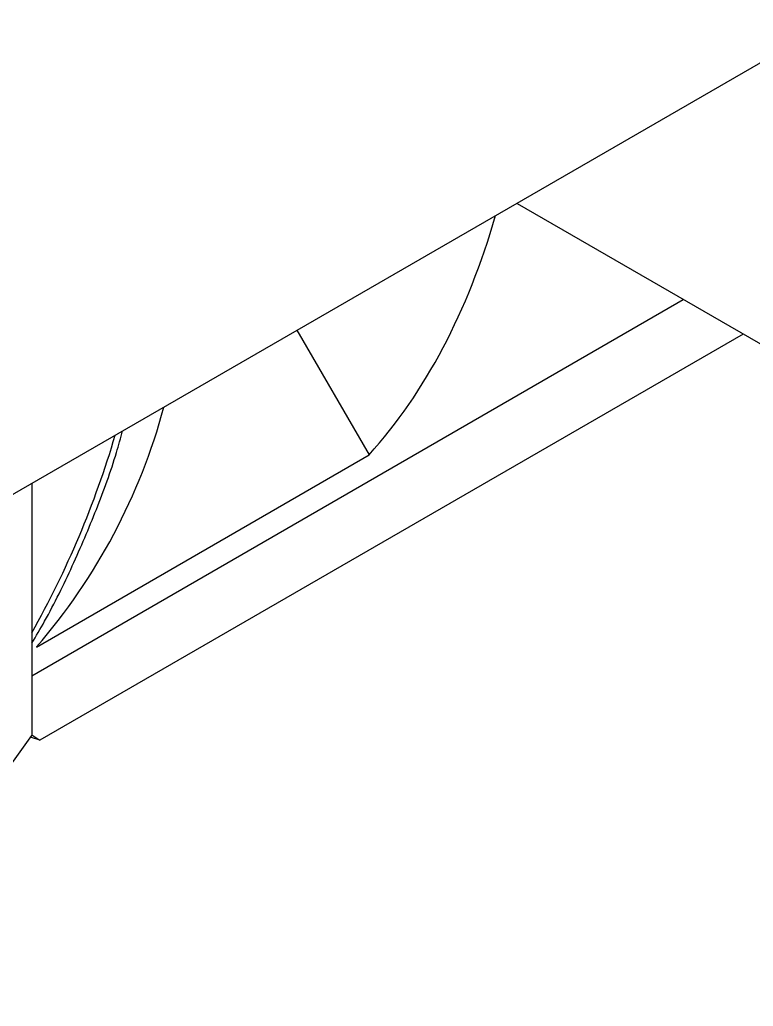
# Model space of a CAD drawing. Extents: x 12.3 to 108.7, y 1.1 to 80.4.
# Drawn here: x 22.843 to 24.279, y 6.62 to 8.551 of the extents above; entities that cross this region are included whole.
import ezdxf

# ---------------------------------------------------------------- set-up
doc = ezdxf.new("R2010")
doc.units = 0
doc.header["$MEASUREMENT"] = 0
doc.layers.add('OBJECT', color=7, linetype='CONTINUOUS')

msp = doc.modelspace()

# ---------------------------------------------------------------- linework, layer by layer
at = {"layer": 'OBJECT'}
for p, q in [((22.2431, 7.2837), (24.4387, 8.5508)), ((24.3959, 7.8568), (23.8177, 8.1906)), ((22.8668, 7.2672), (24.1421, 8.0034)), ((24.2592, 7.9357), (22.8828, 7.1412)), ((23.3859, 7.9433), (23.5271, 7.6994)), ((22.8759, 7.3234), (23.5271, 7.6994)), ((22.8669, 7.6438), (22.8668, 7.1503)), ((22.8828, 7.1412), (22.8644, 7.1471)), ((22.8668, 7.1515), (22.8828, 7.1412))]:
    msp.add_line(p, q, dxfattribs=at)
at = {"layer": 'OBJECT', "flags": 128}
msp.add_lwpolyline([(21.9829, 6.6403), (22.0538, 6.6235), (22.1303, 6.6204), (22.2113, 6.631), (22.2954, 6.6552), (22.3815, 6.6927), (22.4682, 6.7427), (22.5543, 6.8047), (22.6385, 6.8776), (22.7194, 6.9603), (22.7959, 7.0517), (22.8668, 7.1503)], dxfattribs=at)
at = {"layer": 'OBJECT'}
for centre, radius, start, end in [((21.9736, 8.1041), 1.1932, 319.1351, 344.8872), ((21.2502, 8.2616), 1.8554, 330.6135, 343.6092)]:
    msp.add_arc(centre, radius, start, end, dxfattribs=at)
msp.add_ellipse((22.032, 9.7701), major_axis=(-1.2756, 2.2484), ratio=0.572321, start_param=3.331014, end_param=3.653507, dxfattribs=at)
msp.add_open_spline([(22.8669, 7.3306), (22.8753, 7.3449), (22.9044, 7.3942), (22.9472, 7.482), (22.9943, 7.5924), (23.0268, 7.6811), (23.0407, 7.7322), (23.0446, 7.7463)], degree=3, knots=[0, 0, 0, 0, 0.108308, 0.371886, 0.63555, 0.899386, 1, 1, 1, 1], dxfattribs=at)

doc.saveas('drawing.dxf')
